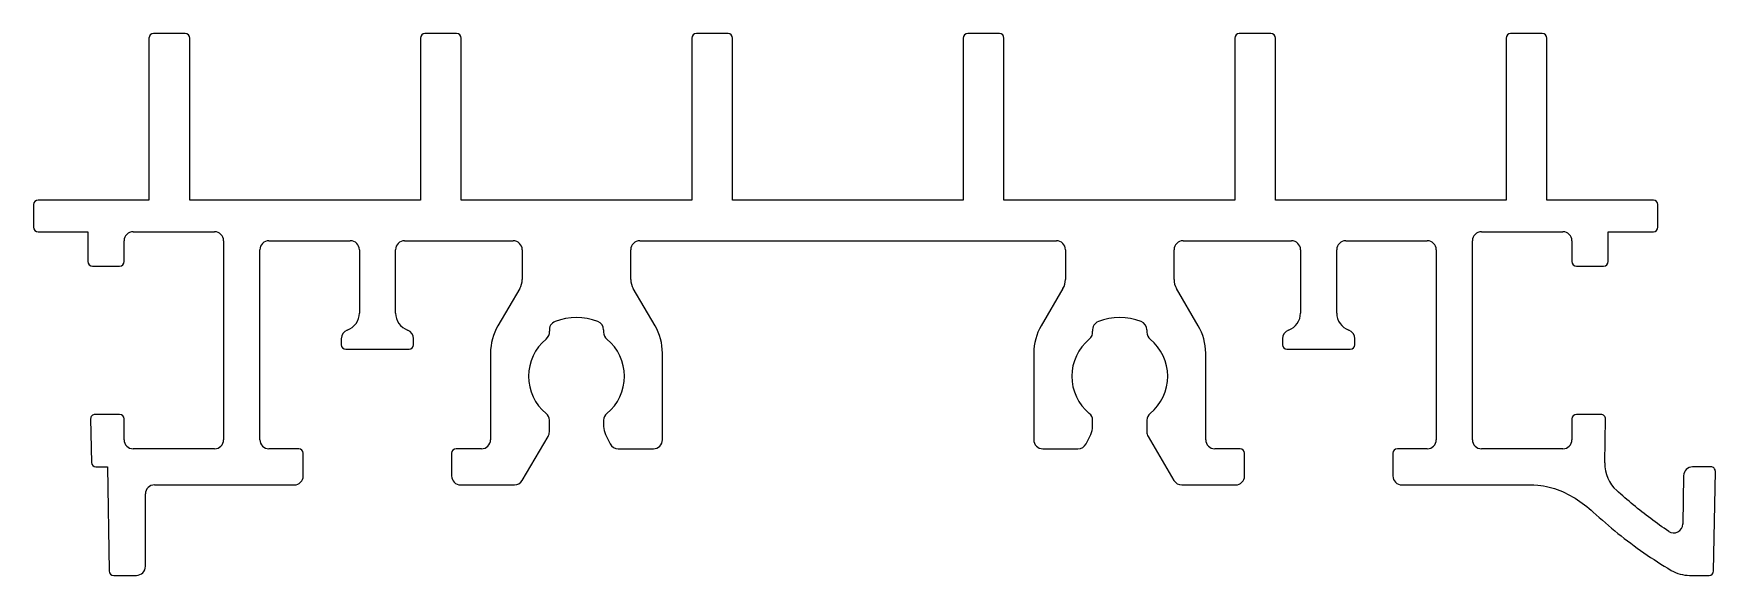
# Model space of a CAD drawing. Extents: x 2420.8 to 2513.7, y 1670.4 to 1700.3.
import ezdxf

# ---------------------------------------------------------------- set-up
doc = ezdxf.new("R2010")
doc.units = 0
doc.layers.get('0').update_dxf_attribs({"linetype": 'CONTINUOUS'})

msp = doc.modelspace()

# ---------------------------------------------------------------- linework, layer by layer
for p, q in [((2427.168, 1700.052), (2427.168, 1691.102)), ((2429.168, 1700.302), (2427.418, 1700.302)), ((2429.418, 1691.102), (2429.418, 1700.052)), ((2442.168, 1700.052), (2442.168, 1691.102)), ((2444.168, 1700.302), (2442.418, 1700.302)), ((2444.418, 1691.102), (2444.418, 1700.052)), ((2457.168, 1700.052), (2457.168, 1691.102)), ((2459.168, 1700.302), (2457.418, 1700.302)), ((2459.418, 1691.102), (2459.418, 1700.052)), ((2472.168, 1700.052), (2472.168, 1691.102)), ((2474.168, 1700.302), (2472.418, 1700.302)), ((2474.418, 1691.102), (2474.418, 1700.052)), ((2487.168, 1700.052), (2487.168, 1691.102)), ((2489.168, 1700.302), (2487.418, 1700.302)), ((2489.418, 1691.102), (2489.418, 1700.052)), ((2502.168, 1700.052), (2502.168, 1691.102)), ((2504.168, 1700.302), (2502.418, 1700.302)), ((2504.418, 1691.102), (2504.418, 1700.052)), ((2420.793, 1690.852), (2420.793, 1689.602)), ((2427.168, 1691.102), (2421.043, 1691.102)), ((2442.168, 1691.102), (2429.418, 1691.102)), ((2457.168, 1691.102), (2444.418, 1691.102)), ((2472.168, 1691.102), (2459.418, 1691.102)), ((2487.168, 1691.102), (2474.418, 1691.102)), ((2502.168, 1691.102), (2489.418, 1691.102)), ((2510.306, 1691.102), (2504.418, 1691.102)), ((2510.556, 1689.602), (2510.556, 1690.852)), ((2421.043, 1689.352), (2423.793, 1689.352)), ((2423.793, 1689.352), (2423.793, 1687.702)), ((2425.793, 1687.702), (2425.793, 1688.852)), ((2426.293, 1689.352), (2430.793, 1689.352)), ((2431.293, 1688.852), (2431.293, 1677.852)), ((2433.793, 1688.852), (2438.293, 1688.852)), ((2441.293, 1688.852), (2447.293, 1688.852)), ((2454.293, 1688.852), (2477.314, 1688.852)), ((2484.314, 1688.852), (2490.306, 1688.852)), ((2493.306, 1688.852), (2497.806, 1688.852)), ((2500.306, 1677.852), (2500.306, 1688.852)), ((2500.806, 1689.352), (2505.306, 1689.352)), ((2505.806, 1688.852), (2505.806, 1687.702)), ((2507.806, 1687.702), (2507.806, 1689.352)), ((2507.806, 1689.352), (2510.306, 1689.352)), ((2433.293, 1677.852), (2433.293, 1688.352)), ((2438.793, 1688.352), (2438.793, 1684.852)), ((2440.793, 1684.852), (2440.793, 1688.352)), ((2447.793, 1688.352), (2447.793, 1686.713)), ((2453.793, 1686.713), (2453.793, 1688.352)), ((2477.814, 1688.352), (2477.814, 1686.713)), ((2483.814, 1686.713), (2483.814, 1688.352)), ((2490.806, 1688.352), (2490.806, 1684.852)), ((2492.806, 1684.852), (2492.806, 1688.352)), ((2498.306, 1688.352), (2498.306, 1677.852)), ((2424.043, 1687.452), (2425.543, 1687.452)), ((2506.056, 1687.452), (2507.556, 1687.452)), ((2447.656, 1686.208), (2446.454, 1684.154)), ((2455.132, 1684.154), (2453.93, 1686.208)), ((2477.677, 1686.208), (2476.475, 1684.154)), ((2485.153, 1684.154), (2483.951, 1686.208)), ((2437.793, 1683.438), (2437.793, 1683.102)), ((2441.793, 1683.102), (2441.793, 1683.438)), ((2452.293, 1683.92), (2452.293, 1683.792)), ((2482.314, 1683.92), (2482.314, 1683.792)), ((2489.806, 1683.438), (2489.806, 1683.102)), ((2493.806, 1683.102), (2493.806, 1683.438)), ((2438.043, 1682.852), (2441.543, 1682.852)), ((2446.043, 1682.638), (2446.043, 1677.852)), ((2455.543, 1677.852), (2455.543, 1682.638)), ((2476.064, 1682.638), (2476.064, 1677.852)), ((2485.564, 1677.852), (2485.564, 1682.638)), ((2490.056, 1682.852), (2493.556, 1682.852)), ((2423.942, 1678.998), (2423.983, 1676.598)), ((2425.543, 1679.252), (2424.191, 1679.252)), ((2425.793, 1677.852), (2425.793, 1679.002)), ((2449.293, 1678.285), (2449.293, 1678.924)), ((2452.293, 1678.924), (2452.293, 1678.588)), ((2479.314, 1678.588), (2479.314, 1678.924)), ((2482.314, 1678.924), (2482.314, 1678.285)), ((2505.806, 1679.002), (2505.806, 1677.852)), ((2507.408, 1679.252), (2506.056, 1679.252)), ((2507.615, 1676.566), (2507.658, 1678.998)), ((2447.796, 1675.599), (2449.224, 1678.032)), ((2452.398, 1678.141), (2452.655, 1677.628)), ((2478.952, 1677.629), (2479.208, 1678.141)), ((2482.383, 1678.032), (2483.811, 1675.599)), ((2430.793, 1677.352), (2426.293, 1677.352)), ((2435.443, 1677.352), (2433.793, 1677.352)), ((2435.693, 1675.852), (2435.693, 1677.102)), ((2443.893, 1677.102), (2443.893, 1675.852)), ((2445.543, 1677.352), (2444.143, 1677.352)), ((2453.102, 1677.352), (2455.043, 1677.352)), ((2476.564, 1677.352), (2478.505, 1677.352)), ((2487.464, 1677.352), (2486.064, 1677.352)), ((2487.714, 1675.852), (2487.714, 1677.102)), ((2495.906, 1677.102), (2495.906, 1675.852)), ((2497.806, 1677.352), (2496.156, 1677.352)), ((2505.306, 1677.352), (2500.806, 1677.352)), ((2424.233, 1676.352), (2424.867, 1676.352)), ((2424.867, 1676.352), (2424.968, 1670.598)), ((2511.976, 1675.861), (2511.929, 1673.192)), ((2513.48, 1676.352), (2512.476, 1676.352)), ((2513.634, 1670.598), (2513.73, 1676.098)), ((2426.972, 1670.852), (2426.972, 1674.852)), ((2427.472, 1675.352), (2435.193, 1675.352)), ((2444.393, 1675.352), (2447.365, 1675.352)), ((2484.242, 1675.352), (2487.214, 1675.352)), ((2496.406, 1675.352), (2503.707, 1675.352)), ((2503.707, 1675.352), (2503.926, 1675.337)), ((2503.926, 1675.337), (2504.082, 1675.32)), ((2504.082, 1675.32), (2504.237, 1675.297)), ((2504.237, 1675.297), (2504.391, 1675.268)), ((2504.391, 1675.268), (2504.543, 1675.234)), ((2504.543, 1675.234), (2504.694, 1675.194)), ((2504.694, 1675.194), (2504.843, 1675.148)), ((2504.843, 1675.148), (2504.991, 1675.098)), ((2504.991, 1675.098), (2505.138, 1675.042)), ((2505.138, 1675.042), (2505.282, 1674.982)), ((2505.282, 1674.982), (2505.425, 1674.917)), ((2505.425, 1674.917), (2505.567, 1674.848)), ((2505.567, 1674.848), (2505.706, 1674.774)), ((2505.706, 1674.774), (2505.844, 1674.697)), ((2508.384, 1674.949), (2508.279, 1675.044)), ((2508.498, 1674.847), (2508.384, 1674.949)), ((2508.613, 1674.746), (2508.498, 1674.847)), ((2508.728, 1674.645), (2508.613, 1674.746)), ((2505.844, 1674.697), (2505.979, 1674.615)), ((2505.979, 1674.615), (2506.113, 1674.53)), ((2506.113, 1674.53), (2506.245, 1674.441)), ((2506.245, 1674.441), (2506.374, 1674.349)), ((2506.374, 1674.349), (2506.501, 1674.254)), ((2506.501, 1674.254), (2506.626, 1674.156)), ((2506.626, 1674.156), (2506.748, 1674.055)), ((2506.748, 1674.055), (2506.868, 1673.951)), ((2506.868, 1673.951), (2506.986, 1673.845)), ((2506.986, 1673.845), (2507.151, 1673.694)), ((2508.844, 1674.545), (2508.728, 1674.645)), ((2508.96, 1674.446), (2508.844, 1674.545)), ((2509.077, 1674.347), (2508.96, 1674.446)), ((2509.195, 1674.249), (2509.077, 1674.347)), ((2509.313, 1674.152), (2509.195, 1674.249)), ((2509.432, 1674.055), (2509.313, 1674.152)), ((2509.551, 1673.959), (2509.432, 1674.055)), ((2509.671, 1673.864), (2509.551, 1673.959)), ((2509.791, 1673.77), (2509.671, 1673.864)), ((2507.151, 1673.694), (2507.318, 1673.544)), ((2507.318, 1673.544), (2507.486, 1673.396)), ((2507.486, 1673.396), (2507.655, 1673.249)), ((2507.655, 1673.249), (2507.826, 1673.103)), ((2507.826, 1673.103), (2507.997, 1672.959)), ((2507.997, 1672.959), (2508.17, 1672.816)), ((2509.912, 1673.676), (2509.791, 1673.77)), ((2510.034, 1673.584), (2509.912, 1673.676)), ((2510.156, 1673.492), (2510.034, 1673.584)), ((2510.278, 1673.4), (2510.156, 1673.492)), ((2510.401, 1673.31), (2510.278, 1673.4)), ((2510.525, 1673.22), (2510.401, 1673.31)), ((2510.649, 1673.132), (2510.525, 1673.22)), ((2510.774, 1673.044), (2510.649, 1673.132)), ((2510.899, 1672.957), (2510.774, 1673.044)), ((2511.025, 1672.871), (2510.899, 1672.957)), ((2508.17, 1672.816), (2508.345, 1672.674)), ((2508.345, 1672.674), (2508.52, 1672.534)), ((2508.52, 1672.534), (2508.697, 1672.396)), ((2508.697, 1672.396), (2508.875, 1672.259)), ((2508.875, 1672.259), (2509.054, 1672.124)), ((2509.054, 1672.124), (2509.234, 1671.99)), ((2509.234, 1671.99), (2509.416, 1671.858)), ((2511.152, 1672.785), (2511.025, 1672.871)), ((2509.416, 1671.858), (2509.599, 1671.727)), ((2509.599, 1671.727), (2509.783, 1671.598)), ((2509.783, 1671.598), (2509.968, 1671.471)), ((2509.968, 1671.471), (2510.154, 1671.345)), ((2510.154, 1671.345), (2510.341, 1671.221)), ((2510.341, 1671.221), (2510.53, 1671.099)), ((2510.53, 1671.099), (2510.719, 1670.979)), ((2425.218, 1670.352), (2426.472, 1670.352)), ((2510.719, 1670.979), (2510.91, 1670.86)), ((2510.91, 1670.86), (2511.102, 1670.744)), ((2511.102, 1670.744), (2511.294, 1670.629)), ((2512.31, 1670.352), (2513.384, 1670.352))]:
    msp.add_line(p, q)
for centre, radius, start, end in [((2427.418, 1700.052), 0.25, 90, 180), ((2429.168, 1700.052), 0.25, 0, 90), ((2442.418, 1700.052), 0.25, 90, 180), ((2444.168, 1700.052), 0.25, 0, 90), ((2457.418, 1700.052), 0.25, 90, 180), ((2459.168, 1700.052), 0.25, 0, 90), ((2472.418, 1700.052), 0.25, 90, 180), ((2474.168, 1700.052), 0.25, 0, 90), ((2487.418, 1700.052), 0.25, 90, 180), ((2489.168, 1700.052), 0.25, 0, 90), ((2502.418, 1700.052), 0.25, 90, 180), ((2504.168, 1700.052), 0.25, 0, 90), ((2421.043, 1690.852), 0.25, 90, 180), ((2510.306, 1690.852), 0.25, 0, 90), ((2421.043, 1689.602), 0.25, 180, 270), ((2426.293, 1688.852), 0.5, 90, 180), ((2430.793, 1688.852), 0.5, 0, 90), ((2433.793, 1688.352), 0.5, 90, 180), ((2438.293, 1688.352), 0.5, 0, 90), ((2441.293, 1688.352), 0.5, 90, 180), ((2447.293, 1688.352), 0.5, 0, 90), ((2454.293, 1688.352), 0.5, 90, 180), ((2477.314, 1688.352), 0.5, 0, 90), ((2484.314, 1688.352), 0.5, 90, 180), ((2490.306, 1688.352), 0.5, 0, 90), ((2493.306, 1688.352), 0.5, 90, 180), ((2497.806, 1688.352), 0.5, 0, 90), ((2500.806, 1688.852), 0.5, 90, 180), ((2505.306, 1688.852), 0.5, 0, 90), ((2510.306, 1689.602), 0.25, 270, 360), ((2424.043, 1687.702), 0.25, 180, 270), ((2425.543, 1687.702), 0.25, 270, 0), ((2506.056, 1687.702), 0.25, 180, 270), ((2507.556, 1687.702), 0.25, 270, 360), ((2446.793, 1686.713), 1, 329.65864, 0), ((2454.793, 1686.713), 1, 180, 210.34136), ((2476.814, 1686.713), 1, 329.65864, 0), ((2484.814, 1686.713), 1, 180, 210.34136), ((2437.793, 1684.852), 1, 289.47122, 0.00003), ((2441.793, 1684.852), 1, 180, 250.52878), ((2449.043, 1682.638), 3, 149.65864, 180), ((2449.793, 1683.92), 0.5, 111.2569, 187.3009), ((2450.793, 1681.358), 3.25, 68.68659, 111.31341), ((2451.793, 1683.92), 0.5, 0, 68.7431), ((2452.543, 1682.638), 3, 0, 30.34136), ((2479.064, 1682.638), 3, 149.65864, 180), ((2479.814, 1683.92), 0.5, 111.2569, 187.3009), ((2480.814, 1681.358), 3.25, 68.68659, 111.31341), ((2481.814, 1683.92), 0.5, 0, 68.7431), ((2482.564, 1682.638), 3, 0, 30.34136), ((2489.806, 1684.852), 1, 289.47122, 0.00003), ((2493.806, 1684.852), 1, 180, 250.52878), ((2438.293, 1683.438), 0.5, 109.47122, 180), ((2438.043, 1683.102), 0.25, 180, 270), ((2441.293, 1683.438), 0.5, 359.99995, 70.52877), ((2441.543, 1683.102), 0.25, 270, 0), ((2450.793, 1681.358), 2.65, 129.41409, 230.60053), ((2448.8, 1683.798), 0.5, 308.31141, 6.72374), ((2452.793, 1683.792), 0.5, 179.99997, 230.58588), ((2450.793, 1681.358), 2.65, 309.39947, 50.58591), ((2480.814, 1681.358), 2.65, 129.41409, 230.60053), ((2478.821, 1683.798), 0.5, 308.31141, 6.72374), ((2482.814, 1683.792), 0.5, 179.99997, 230.58588), ((2480.814, 1681.358), 2.65, 309.39947, 50.58591), ((2490.306, 1683.438), 0.5, 109.47122, 180), ((2490.056, 1683.102), 0.25, 180, 270), ((2493.306, 1683.438), 0.5, 359.99995, 70.52877), ((2493.556, 1683.102), 0.25, 270, 0), ((2424.191, 1679.002), 0.25, 90, 180.99999), ((2425.543, 1679.002), 0.25, 0, 90), ((2448.793, 1678.924), 0.5, 0, 50.50834), ((2452.793, 1678.924), 0.5, 129.49166, 180), ((2453.293, 1678.588), 1, 180, 206.5651), ((2478.814, 1678.924), 0.5, 0, 50.50834), ((2478.314, 1678.588), 1, 333.4349, 360), ((2482.814, 1678.924), 0.5, 129.49166, 180), ((2506.056, 1679.002), 0.25, 90, 180), ((2507.408, 1679.002), 0.25, 358.99999, 90), ((2426.293, 1677.852), 0.5, 180, 270), ((2430.793, 1677.852), 0.5, 270, 0), ((2433.793, 1677.852), 0.5, 180, 270), ((2445.543, 1677.852), 0.5, 270, 0), ((2448.793, 1678.285), 0.5, 329.5898, 360), ((2453.102, 1677.852), 0.5, 206.64129, 270), ((2455.043, 1677.852), 0.5, 270, 360), ((2476.564, 1677.852), 0.5, 180, 270), ((2478.505, 1677.852), 0.5, 270, 333.5111), ((2482.814, 1678.285), 0.5, 180, 210.4102), ((2486.064, 1677.852), 0.5, 180, 270), ((2497.806, 1677.852), 0.5, 270, 0), ((2500.806, 1677.852), 0.5, 180, 270), ((2505.306, 1677.852), 0.5, 270, 0), ((2424.233, 1676.602), 0.25, 180.99999, 270), ((2435.443, 1677.102), 0.25, 0, 90), ((2444.143, 1677.102), 0.25, 90, 180), ((2487.464, 1677.102), 0.25, 0, 90), ((2496.156, 1677.102), 0.25, 90, 180), ((2435.193, 1675.852), 0.5, 270, 0), ((2444.393, 1675.852), 0.5, 180, 270), ((2487.214, 1675.852), 0.5, 270, 0), ((2496.406, 1675.852), 0.5, 180, 270), ((2509.615, 1676.532), 2, 179.03643, 228.07211), ((2512.476, 1675.852), 0.5, 90, 178.99999), ((2513.48, 1676.102), 0.25, 358.99999, 90), ((2427.472, 1674.852), 0.5, 90, 180), ((2447.365, 1675.852), 0.5, 270, 329.5898), ((2484.242, 1675.852), 0.5, 210.4102, 270), ((2511.43, 1673.201), 0.5, 236.21905, 358.99999), ((2425.218, 1670.602), 0.25, 181.00001, 270), ((2426.472, 1670.852), 0.5, 270, 360), ((2512.31, 1672.352), 2, 239.48825, 270), ((2513.384, 1670.602), 0.25, 270, 358.99999)]:
    msp.add_arc(centre, radius, start, end)

doc.saveas('drawing.dxf')
